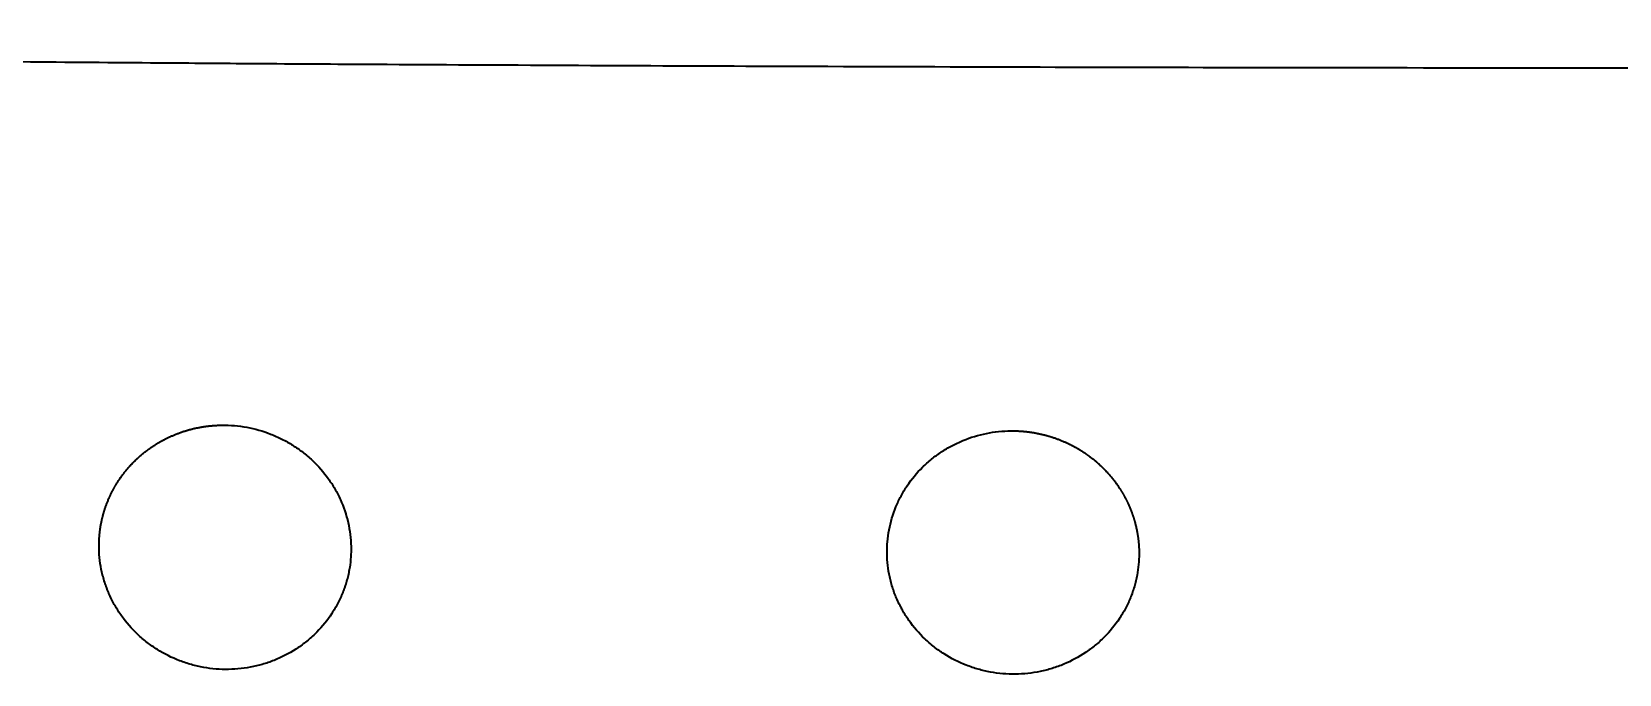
# Model space of a CAD drawing. Header units: millimetres. Extents: x 0 to 2526, y -1017 to 790.
# Drawn here: x 453.2 to 686.2, y 694.7 to 789.1 of the extents above; entities that cross this region are included whole.
import ezdxf

# ---------------------------------------------------------------- set-up
doc = ezdxf.new("R2010")
doc.units = ezdxf.units.MM
doc.layers.add('Blocks', color=7, linetype='Continuous')
doc.layers.add('Blocks$Inner', color=7, linetype='Continuous', lineweight=25, true_color=0x007f00)
doc.layers.add('Blocks$Outline', color=7, linetype='Continuous', lineweight=35, true_color=0xff3f3f)

# ---------------------------------------------------------------- blocks, each defined once
blk = doc.blocks.new('Balcony Dining Bench w Arm Front')
at = {"layer": 'Blocks$Inner'}
for points, knots in [([(176.43, 789.1), (176.47, 789.1), (176.52, 789.1), (176.57, 789.1), (176.94, 789.1), (177.31, 789.1), (177.68, 789.1), (178.38, 789.1), (179.09, 789.09), (179.8, 789.09), (181.14, 789.08), (182.45, 789.07), (183.79, 789.06), (185.06, 789.05), (186.32, 789.03), (187.59, 789.01), (187.91, 789.01), (188.22, 789), (188.53, 789), (188.85, 788.99), (189.16, 788.99), (189.47, 788.98), (190.1, 788.97), (190.73, 788.96), (191.36, 788.95), (192.61, 788.93), (193.87, 788.91), (195.13, 788.89), (197.66, 788.84), (200.18, 788.8), (202.71, 788.75), (207.81, 788.66), (212.9, 788.57), (217.99, 788.48), (228.36, 788.29), (238.72, 788.1), (249.06, 787.91), (259.66, 787.71), (270.25, 787.51), (280.82, 787.31), (291.67, 787.11), (302.5, 786.9), (313.3, 786.7), (324.39, 786.5), (335.46, 786.3), (346.5, 786.1), (354.55, 785.96), (362.7, 785.82), (370.96, 785.68), (372.32, 785.65), (373.68, 785.63), (375.05, 785.61), (375.1, 785.61), (376.24, 785.59), (376.28, 785.59), (376.87, 785.58), (377.45, 785.57), (378.04, 785.56), (378.81, 785.55), (379.59, 785.53), (380.37, 785.52), (380.76, 785.52), (381.16, 785.51), (381.55, 785.5), (383.87, 785.47), (386.19, 785.43), (388.51, 785.39), (393.08, 785.33), (397.64, 785.26), (402.2, 785.2), (406.25, 785.14), (410.41, 785.09), (414.69, 785.04), (420.14, 784.97), (425.78, 784.91), (431.59, 784.85), (444.91, 784.71), (458.49, 784.59), (471.85, 784.49), (476.55, 784.46), (481.17, 784.42), (485.73, 784.39), (491.8, 784.35), (497.76, 784.31), (503.62, 784.28), (521.92, 784.17), (541.36, 784.08), (559.71, 784.01), (561.64, 784), (563.57, 784), (565.5, 783.99), (589.67, 783.9), (613.09, 783.84), (635.75, 783.8), (661.46, 783.76), (687.17, 783.74), (712.85, 783.74), (738.53, 783.74), (764.24, 783.76), (789.95, 783.8), (813.64, 783.84), (836.66, 783.9), (859.02, 783.99), (861.59, 784), (863.91, 784), (865.98, 784.01), (884.02, 784.08), (903.08, 784.17), (921.04, 784.28), (927.37, 784.31), (933.67, 784.35), (939.97, 784.4), (944.33, 784.43), (948.65, 784.46), (952.92, 784.49), (966.33, 784.59), (979.96, 784.71), (993.33, 784.85), (999.49, 784.91), (1005.38, 784.98), (1011, 785.05), (1014.98, 785.09), (1018.92, 785.14), (1022.83, 785.2), (1027.41, 785.26), (1031.99, 785.32), (1036.57, 785.39), (1038.9, 785.43), (1041.23, 785.46), (1043.55, 785.5), (1044.14, 785.51), (1044.73, 785.52), (1045.32, 785.53), (1045.91, 785.54), (1046.49, 785.55), (1047.08, 785.56), (1047.67, 785.57), (1048.25, 785.58), (1048.84, 785.59), (1048.89, 785.59), (1050.02, 785.61), (1050.08, 785.61), (1051.44, 785.63), (1052.8, 785.65), (1054.15, 785.68), (1062.68, 785.82), (1071.03, 785.96), (1079.2, 786.11), (1090.24, 786.31), (1101.31, 786.51), (1112.39, 786.71), (1123.2, 786.91), (1134.03, 787.12), (1144.87, 787.32), (1155.44, 787.52), (1166.03, 787.72), (1176.64, 787.92), (1186.98, 788.11), (1197.33, 788.3), (1207.71, 788.49), (1212.8, 788.58), (1217.89, 788.67), (1222.99, 788.76), (1225.52, 788.8), (1228.04, 788.84), (1230.57, 788.89), (1231.83, 788.91), (1233.08, 788.93), (1234.34, 788.95), (1234.97, 788.96), (1235.6, 788.97), (1236.22, 788.98), (1236.54, 788.99), (1236.85, 789), (1237.17, 789), (1237.48, 789.01), (1237.79, 789.01), (1238.11, 789.01), (1239.38, 789.03), (1240.64, 789.05), (1241.91, 789.06), (1243.24, 789.07), (1244.56, 789.08), (1245.89, 789.09), (1246.61, 789.09), (1247.31, 789.1), (1248.02, 789.1), (1248.39, 789.1), (1248.76, 789.1), (1249.13, 789.1), (1249.18, 789.1), (1249.22, 789.1), (1249.27, 789.1)], [22.92623, 22.92623, 22.92623, 22.92623, 23.068171, 23.068171, 23.068171, 24.181291, 24.181291, 24.181291, 26.304071, 26.304071, 26.304071, 30.293159, 30.293159, 30.293159, 34.108347, 34.108347, 34.108347, 35.052543, 35.052543, 35.052543, 35.998443, 35.998443, 35.998443, 37.891572, 37.891572, 37.891572, 41.685462, 41.685462, 41.685462, 49.303922, 49.303922, 49.303922, 64.664791, 64.664791, 64.664791, 95.892798, 95.892798, 95.892798, 127.813465, 127.813465, 127.813465, 160.438723, 160.438723, 160.438723, 193.773793, 193.773793, 193.773793, 218.326646, 218.326646, 218.326646, 222.428058, 222.428058, 222.428058, 223.673841, 223.673841, 223.673841, 225.450252, 225.450252, 225.450252, 227.80179, 227.80179, 227.80179, 228.993594, 228.993594, 228.993594, 236.013794, 236.013794, 236.013794, 249.824857, 249.824857, 249.824857, 262.404558, 262.404558, 262.404558, 279.411222, 279.411222, 279.411222, 319.83122, 319.83122, 319.83122, 333.736504, 333.736504, 333.736504, 351.660888, 351.660888, 351.660888, 407.79894, 407.79894, 407.79894, 413.586184, 413.586184, 413.586184, 483.855313, 483.855313, 483.855313, 560.959264, 560.959264, 560.959264, 638.06295, 638.06295, 638.06295, 707.146395, 707.146395, 707.146395, 714.1183, 714.1183, 714.1183, 769.220358, 769.220358, 769.220358, 788.178374, 788.178374, 788.178374, 801.157229, 801.157229, 801.157229, 841.729748, 841.729748, 841.729748, 859.5085, 859.5085, 859.5085, 871.424957, 871.424957, 871.424957, 885.2842, 885.2842, 885.2842, 892.328338, 892.328338, 892.328338, 894.111756, 894.111756, 894.111756, 895.883645, 895.883645, 895.883645, 897.666024, 897.666024, 897.666024, 898.912972, 898.912972, 898.912972, 903.0038, 903.0038, 903.0038, 928.14154, 928.14154, 928.14154, 961.47683, 961.47683, 961.47683, 994.102289, 994.102289, 994.102289, 1026.02312, 1026.02312, 1026.02312, 1057.25122, 1057.25122, 1057.25122, 1072.612096, 1072.612096, 1072.612096, 1080.230546, 1080.230546, 1080.230546, 1084.024428, 1084.024428, 1084.024428, 1085.917551, 1085.917551, 1085.917551, 1086.863449, 1086.863449, 1086.863449, 1087.807647, 1087.807647, 1087.807647, 1091.622846, 1091.622846, 1091.622846, 1095.61188, 1095.61188, 1095.61188, 1097.734661, 1097.734661, 1097.734661, 1098.847781, 1098.847781, 1098.847781, 1098.98972, 1098.98972, 1098.98972, 1098.98972]), ([(481.08, 731.32), (481.69, 731.33), (482.3, 731.3), (483.52, 731.2), (484.12, 731.12), (485.91, 730.79), (487.07, 730.46), (488.77, 729.8), (489.33, 729.55), (490.42, 729), (490.95, 728.71), (491.96, 728.06), (492.46, 727.72), (493.41, 726.98), (493.87, 726.59), (495.2, 725.34), (495.99, 724.44), (497.02, 722.99), (497.35, 722.49), (497.95, 721.45), (498.22, 720.91), (498.95, 719.29), (499.33, 718.17), (499.72, 716.45), (499.82, 715.86), (499.97, 714.69), (500.01, 714.1), (500.03, 713.38), (500.03, 713.25), (500.03, 713.12)], [146.093288, 146.093288, 146.093288, 146.093288, 147.919635, 147.919635, 149.745983, 149.745983, 153.398678, 153.398678, 155.225026, 155.225026, 157.051374, 157.051374, 158.877722, 158.877722, 160.704069, 160.704069, 164.356765, 164.356765, 166.183112, 166.183112, 168.00946, 168.00946, 171.662156, 171.662156, 173.488503, 173.488503, 175.314851, 175.314851, 175.727083, 175.727083, 175.727083, 175.727083]), ([(596.9, 730.49), (596.29, 730.49), (595.68, 730.45), (594.47, 730.33), (593.87, 730.23), (592.09, 729.88), (590.95, 729.53), (589.28, 728.84), (588.73, 728.58), (587.67, 728.02), (587.15, 727.71), (586.16, 727.06), (585.69, 726.71), (584.77, 725.96), (584.32, 725.56), (583.05, 724.3), (582.3, 723.39), (581.32, 721.93), (581.02, 721.43), (580.47, 720.39), (580.21, 719.85), (579.54, 718.22), (579.21, 717.1), (578.89, 715.38), (578.8, 714.8), (578.71, 713.71), (578.69, 713.21), (578.69, 712.71)], [205.777, 205.777, 205.777, 205.777, 207.603775, 207.603775, 209.43055, 209.43055, 213.0841, 213.0841, 214.910875, 214.910875, 216.73765, 216.73765, 218.564425, 218.564425, 220.3912, 220.3912, 224.04475, 224.04475, 225.871525, 225.871525, 227.698301, 227.698301, 231.351851, 231.351851, 233.178626, 233.178626, 234.733065, 234.733065, 234.733065, 234.733065]), ([(482.05, 695.46), (480.82, 695.44), (479.6, 695.53), (478.39, 695.75), (477.79, 695.86), (477.19, 695.99), (476.6, 696.16), (476.01, 696.32), (475.42, 696.52), (474.85, 696.74), (473.71, 697.18), (472.62, 697.72), (471.59, 698.37), (471.33, 698.54), (471.08, 698.7), (470.83, 698.88), (470.58, 699.05), (470.33, 699.23), (470.09, 699.42), (469.61, 699.79), (469.15, 700.19), (468.71, 700.6), (467.83, 701.43), (467.04, 702.33), (466.35, 703.3), (466.17, 703.55), (466, 703.8), (465.84, 704.05), (465.68, 704.3), (465.53, 704.56), (465.38, 704.82), (465.08, 705.33), (464.82, 705.85), (464.58, 706.39), (464.33, 706.93), (464.12, 707.48), (463.94, 708.03), (463.84, 708.31), (463.76, 708.59), (463.68, 708.88), (463.6, 709.16), (463.52, 709.45), (463.46, 709.73), (463.2, 710.87), (463.06, 712.02), (463.03, 713.18), (463.03, 713.32), (463.03, 713.45), (463.03, 713.58)], [204.769714, 204.769714, 204.769714, 204.769714, 208.454384, 208.454384, 208.454384, 210.292183, 210.292183, 210.292183, 212.142032, 212.142032, 212.142032, 215.811827, 215.811827, 215.811827, 216.731445, 216.731445, 216.731445, 217.65626, 217.65626, 217.65626, 219.49419, 219.49419, 219.49419, 223.160897, 223.160897, 223.160897, 224.08474, 224.08474, 224.08474, 225.003923, 225.003923, 225.003923, 226.831698, 226.831698, 226.831698, 228.65957, 228.65957, 228.65957, 229.578878, 229.578878, 229.578878, 230.502246, 230.502246, 230.502246, 234.165168, 234.165168, 234.165168, 234.583603, 234.583603, 234.583603, 234.583603]), ([(500.03, 713.12), (500.03, 712.09), (499.94, 711.08), (499.76, 710.07), (499.71, 709.79), (499.65, 709.5), (499.58, 709.22), (499.52, 708.94), (499.44, 708.66), (499.36, 708.38), (499.2, 707.83), (499.02, 707.28), (498.81, 706.75), (498.59, 706.21), (498.35, 705.69), (498.09, 705.18), (497.95, 704.92), (497.81, 704.66), (497.66, 704.41), (497.52, 704.16), (497.36, 703.91), (497.2, 703.66), (496.57, 702.69), (495.83, 701.78), (495.01, 700.94), (494.6, 700.52), (494.16, 700.12), (493.71, 699.74), (493.48, 699.55), (493.24, 699.37), (493.01, 699.19), (492.77, 699.01), (492.53, 698.83), (492.28, 698.67), (491.29, 698), (490.25, 697.43), (489.14, 696.96), (488.59, 696.72), (488.01, 696.51), (487.43, 696.32), (486.86, 696.14), (486.27, 695.99), (485.68, 695.86), (484.48, 695.61), (483.27, 695.48), (482.05, 695.46)], [175.727083, 175.727083, 175.727083, 175.727083, 178.982433, 178.982433, 178.982433, 179.907719, 179.907719, 179.907719, 180.828342, 180.828342, 180.828342, 182.660209, 182.660209, 182.660209, 184.493476, 184.493476, 184.493476, 185.415854, 185.415854, 185.415854, 186.342285, 186.342285, 186.342285, 190.019039, 190.019039, 190.019039, 191.86284, 191.86284, 191.86284, 192.790082, 192.790082, 192.790082, 193.711964, 193.711964, 193.711964, 197.390069, 197.390069, 197.390069, 199.243116, 199.243116, 199.243116, 201.083193, 201.083193, 201.083193, 204.769714, 204.769714, 204.769714, 204.769714]), ([(578.69, 712.71), (578.69, 712.63), (578.69, 712.54), (578.69, 712.46), (578.71, 711.31), (578.84, 710.16), (579.09, 709.03), (579.15, 708.75), (579.22, 708.46), (579.3, 708.18), (579.37, 707.9), (579.46, 707.62), (579.55, 707.34), (579.73, 706.79), (579.93, 706.25), (580.17, 705.71), (580.3, 705.41), (580.44, 705.11), (580.6, 704.82)], [234.733065, 234.733065, 234.733065, 234.733065, 235.006178, 235.006178, 235.006178, 238.67792, 238.67792, 238.67792, 239.603391, 239.603391, 239.603391, 240.524346, 240.524346, 240.524346, 242.355755, 242.355755, 242.355755, 243.396788, 243.396788, 243.396788, 243.396788]), ([(597.52, 694.76), (598.75, 694.77), (599.96, 694.9), (601.16, 695.15), (601.76, 695.27), (602.35, 695.42), (602.93, 695.6), (603.51, 695.78), (604.09, 695.99), (604.65, 696.22), (605.76, 696.69), (606.82, 697.26), (607.81, 697.92), (608.06, 698.09), (608.3, 698.26), (608.54, 698.44), (608.78, 698.62), (609.02, 698.81), (609.25, 699), (609.71, 699.37), (610.15, 699.77), (610.57, 700.19), (611.4, 701.03), (612.14, 701.93), (612.79, 702.91), (612.95, 703.15), (613.11, 703.4), (613.26, 703.65), (613.41, 703.9), (613.55, 704.15), (613.68, 704.41), (613.95, 704.92), (614.2, 705.45), (614.42, 705.98), (614.63, 706.51), (614.82, 707.05), (614.99, 707.61), (615.07, 707.88), (615.14, 708.16), (615.21, 708.44), (615.28, 708.72), (615.34, 709.01), (615.39, 709.29), (615.59, 710.34), (615.69, 711.39), (615.69, 712.46)], [147.072146, 147.072146, 147.072146, 147.072146, 150.759251, 150.759251, 150.759251, 152.599626, 152.599626, 152.599626, 154.452908, 154.452908, 154.452908, 158.13201, 158.13201, 158.13201, 159.054417, 159.054417, 159.054417, 159.982159, 159.982159, 159.982159, 161.826548, 161.826548, 161.826548, 165.506801, 165.506801, 165.506801, 166.434226, 166.434226, 166.434226, 167.357253, 167.357253, 167.357253, 169.192549, 169.192549, 169.192549, 171.0274, 171.0274, 171.0274, 171.949869, 171.949869, 171.949869, 172.876639, 172.876639, 172.876639, 176.285769, 176.285769, 176.285769, 176.285769]), ([(580.63, 704.74), (580.74, 704.54), (580.84, 704.34), (580.95, 704.15), (581.1, 703.89), (581.25, 703.64), (581.41, 703.39), (581.57, 703.14), (581.73, 702.89), (581.9, 702.64), (582.59, 701.67), (583.36, 700.78), (584.23, 699.95), (584.66, 699.53), (585.12, 699.14), (585.59, 698.77), (585.83, 698.58), (586.08, 698.4), (586.33, 698.22), (586.57, 698.05), (586.83, 697.88), (587.08, 697.72), (588.11, 697.07), (589.18, 696.52), (590.32, 696.07), (590.89, 695.85), (591.48, 695.65), (592.07, 695.48), (592.66, 695.32), (593.26, 695.18), (593.86, 695.07), (595.07, 694.85), (596.29, 694.74), (597.52, 694.76)], [126.111237, 126.111237, 126.111237, 126.111237, 126.819056, 126.819056, 126.819056, 127.740153, 127.740153, 127.740153, 128.66562, 128.66562, 128.66562, 132.337566, 132.337566, 132.337566, 134.177926, 134.177926, 134.177926, 135.103783, 135.103783, 135.103783, 136.024312, 136.024312, 136.024312, 139.696961, 139.696961, 139.696961, 141.547893, 141.547893, 141.547893, 143.386488, 143.386488, 143.386488, 147.072146, 147.072146, 147.072146, 147.072146])]:
    blk.add_open_spline(points, degree=3, knots=knots, dxfattribs=at)
for points, weights, knots in [([(463.03, 713.58), (463.03, 714.03), (463.05, 714.49), (463.11, 715.24), (463.14, 715.53), (463.21, 716.12), (463.26, 716.41), (463.52, 717.85), (463.84, 718.98), (464.5, 720.61), (464.75, 721.15), (465.29, 722.2), (465.59, 722.71), (466.56, 724.17), (467.3, 725.09), (468.56, 726.35), (469, 726.76), (469.92, 727.51), (470.39, 727.86), (471.37, 728.52), (471.88, 728.83), (472.94, 729.39), (473.48, 729.65), (475.15, 730.34), (476.29, 730.7), (478.06, 731.06), (478.65, 731.15), (479.87, 731.28), (480.47, 731.31), (481.08, 731.32)], [1.00000012122, 1.00000012147, 1.00000012173, 1.00000012217, 1.00000012235, 1.00000012271, 1.0000001229, 1.00000012384, 1.00000012465, 1.00000012596, 1.00000012642, 1.00000012734, 1.00000012781, 1.00000012925, 1.00000013024, 1.00000013177, 1.00000013229, 1.00000013331, 1.00000013382, 1.00000013483, 1.00000013534, 1.00000013634, 1.00000013684, 1.00000013831, 1.00000013923, 1.00000014054, 1.00000014096, 1.00000014177, 1.00000014215, 1.00000014251], [234.583603, 234.583603, 234.583603, 234.583603, 235.991949, 235.991949, 236.905056, 236.905056, 237.818164, 237.818164, 241.470594, 241.470594, 243.296809, 243.296809, 245.123023, 245.123023, 248.775453, 248.775453, 250.601668, 250.601668, 252.427883, 252.427883, 254.254098, 254.254098, 256.080313, 256.080313, 259.732743, 259.732743, 261.558957, 261.558957, 263.385173, 263.385173, 263.385173, 263.385173]), ([(615.69, 712.46), (615.69, 712.54), (615.69, 712.63), (615.68, 713.3), (615.64, 713.88), (615.54, 714.76), (615.5, 715.05), (615.4, 715.63), (615.34, 715.92), (615.03, 717.35), (614.66, 718.46), (614.07, 719.81), (613.94, 720.08), (613.67, 720.61), (613.53, 720.87), (613.09, 721.65), (612.77, 722.15), (611.75, 723.6), (610.97, 724.5), (609.65, 725.74), (609.2, 726.14), (608.25, 726.87), (607.76, 727.22), (606.75, 727.86), (606.22, 728.16), (605.14, 728.7), (604.58, 728.96), (602.89, 729.62), (601.73, 729.95), (599.94, 730.28), (599.34, 730.36), (598.12, 730.47), (597.51, 730.5), (596.9, 730.49)], [0.999999981519, 0.99999998151, 0.9999999815, 0.999999981423, 0.999999981356, 0.999999981256, 0.999999981223, 0.999999981157, 0.999999981125, 0.999999980964, 0.999999980842, 0.999999980698, 0.999999980669, 0.999999980613, 0.999999980586, 0.999999980505, 0.999999980455, 0.999999980311, 0.999999980226, 0.999999980118, 0.999999980086, 0.999999980028, 0.999999980003, 0.999999979961, 0.999999979944, 0.999999979918, 0.999999979909, 0.999999979894, 0.9999999799, 0.999999979935, 0.999999979951, 0.999999979991, 0.999999980015, 0.999999980042], [176.285769, 176.285769, 176.285769, 176.285769, 176.550307, 176.550307, 178.376975, 178.376975, 179.290309, 179.290309, 180.203643, 180.203643, 183.85698, 183.85698, 184.770314, 184.770314, 185.683648, 185.683648, 187.510317, 187.510317, 191.163653, 191.163653, 192.990322, 192.990322, 194.81699, 194.81699, 196.643658, 196.643658, 198.470327, 198.470327, 202.123663, 202.123663, 203.950331, 203.950331, 205.777, 205.777, 205.777, 205.777])]:
    blk.add_rational_spline(points, weights, degree=3, knots=knots, dxfattribs=at)
at = {"layer": 'Blocks$Outline'}
for points, knots in [([(1249.27, 789.1), (1249.22, 789.1), (1249.18, 789.1), (1249.13, 789.1), (1248.76, 789.1), (1248.39, 789.1), (1248.02, 789.1), (1247.31, 789.1), (1246.61, 789.09), (1245.89, 789.09), (1244.56, 789.08), (1243.24, 789.07), (1241.91, 789.06), (1240.64, 789.05), (1239.38, 789.03), (1238.11, 789.01), (1237.79, 789.01), (1237.48, 789.01), (1237.17, 789), (1236.85, 789), (1236.54, 788.99), (1236.22, 788.98), (1235.6, 788.97), (1234.97, 788.96), (1234.34, 788.95), (1233.08, 788.93), (1231.83, 788.91), (1230.57, 788.89), (1228.04, 788.84), (1225.52, 788.8), (1222.99, 788.76), (1217.89, 788.67), (1212.8, 788.58), (1207.71, 788.49), (1197.33, 788.3), (1186.98, 788.11), (1176.64, 787.92), (1166.03, 787.72), (1155.44, 787.52), (1144.87, 787.32), (1134.03, 787.12), (1123.2, 786.91), (1112.39, 786.71), (1101.31, 786.51), (1090.24, 786.31), (1079.2, 786.11), (1071.03, 785.96), (1062.68, 785.82), (1054.15, 785.68), (1052.8, 785.65), (1051.44, 785.63), (1050.08, 785.61), (1050.02, 785.61), (1048.89, 785.59), (1048.84, 785.59), (1048.25, 785.58), (1047.67, 785.57), (1047.08, 785.56), (1046.49, 785.55), (1045.91, 785.54), (1045.32, 785.53), (1044.73, 785.52), (1044.14, 785.51), (1043.55, 785.5), (1041.23, 785.46), (1038.9, 785.43), (1036.57, 785.39), (1031.99, 785.32), (1027.41, 785.26), (1022.83, 785.2), (1018.92, 785.14), (1014.98, 785.09), (1011, 785.05), (1005.38, 784.98), (999.49, 784.91), (993.33, 784.85), (979.96, 784.71), (966.33, 784.59), (952.92, 784.49), (948.65, 784.46), (944.33, 784.43), (939.97, 784.4), (933.67, 784.35), (927.37, 784.31), (921.04, 784.28), (903.08, 784.17), (884.02, 784.08), (865.98, 784.01), (863.91, 784), (861.59, 784), (859.02, 783.99), (836.66, 783.9), (813.64, 783.84), (789.95, 783.8), (764.24, 783.76), (738.53, 783.74), (712.85, 783.74), (687.17, 783.74), (661.46, 783.76), (635.75, 783.8), (613.09, 783.84), (589.67, 783.9), (565.5, 783.99), (563.57, 784), (561.64, 784), (559.71, 784.01), (541.36, 784.08), (521.92, 784.17), (503.62, 784.28), (497.76, 784.31), (491.8, 784.35), (485.73, 784.39), (481.17, 784.42), (476.55, 784.46), (471.85, 784.49), (458.49, 784.59), (444.91, 784.71), (431.59, 784.85), (425.78, 784.91), (420.14, 784.97), (414.69, 785.04), (410.41, 785.09), (406.25, 785.14), (402.2, 785.2), (397.64, 785.26), (393.08, 785.33), (388.51, 785.39), (386.19, 785.43), (383.87, 785.47), (381.55, 785.5), (381.16, 785.51), (380.76, 785.52), (380.37, 785.52), (379.59, 785.53), (378.81, 785.55), (378.04, 785.56), (377.45, 785.57), (376.87, 785.58), (376.28, 785.59), (376.24, 785.59), (375.1, 785.61), (375.05, 785.61), (373.68, 785.63), (372.32, 785.65), (370.96, 785.68), (362.7, 785.82), (354.55, 785.96), (346.5, 786.1), (335.46, 786.3), (324.39, 786.5), (313.3, 786.7), (302.5, 786.9), (291.67, 787.11), (280.82, 787.31), (270.25, 787.51), (259.66, 787.71), (249.06, 787.91), (238.72, 788.1), (228.36, 788.29), (217.99, 788.48), (212.9, 788.57), (207.81, 788.66), (202.71, 788.75), (200.18, 788.8), (197.66, 788.84), (195.13, 788.89), (193.87, 788.91), (192.61, 788.93), (191.36, 788.95), (190.73, 788.96), (190.1, 788.97), (189.47, 788.98), (189.16, 788.99), (188.85, 788.99), (188.53, 789), (188.22, 789), (187.91, 789.01), (187.59, 789.01), (186.32, 789.03), (185.06, 789.05), (183.79, 789.06), (182.45, 789.07), (181.14, 789.08), (179.8, 789.09), (179.09, 789.09), (178.38, 789.1), (177.68, 789.1), (177.31, 789.1), (176.94, 789.1), (176.57, 789.1), (176.52, 789.1), (176.47, 789.1), (176.43, 789.1)], [-1098.98972, -1098.98972, -1098.98972, -1098.98972, -1098.847781, -1098.847781, -1098.847781, -1097.734661, -1097.734661, -1097.734661, -1095.61188, -1095.61188, -1095.61188, -1091.622846, -1091.622846, -1091.622846, -1087.807647, -1087.807647, -1087.807647, -1086.863449, -1086.863449, -1086.863449, -1085.917551, -1085.917551, -1085.917551, -1084.024428, -1084.024428, -1084.024428, -1080.230546, -1080.230546, -1080.230546, -1072.612096, -1072.612096, -1072.612096, -1057.25122, -1057.25122, -1057.25122, -1026.02312, -1026.02312, -1026.02312, -994.102289, -994.102289, -994.102289, -961.47683, -961.47683, -961.47683, -928.14154, -928.14154, -928.14154, -903.0038, -903.0038, -903.0038, -898.912972, -898.912972, -898.912972, -897.666024, -897.666024, -897.666024, -895.883645, -895.883645, -895.883645, -894.111756, -894.111756, -894.111756, -892.328338, -892.328338, -892.328338, -885.2842, -885.2842, -885.2842, -871.424957, -871.424957, -871.424957, -859.5085, -859.5085, -859.5085, -841.729748, -841.729748, -841.729748, -801.157229, -801.157229, -801.157229, -788.178374, -788.178374, -788.178374, -769.220358, -769.220358, -769.220358, -714.1183, -714.1183, -714.1183, -707.146395, -707.146395, -707.146395, -638.06295, -638.06295, -638.06295, -560.959264, -560.959264, -560.959264, -483.855313, -483.855313, -483.855313, -413.586184, -413.586184, -413.586184, -407.79894, -407.79894, -407.79894, -351.660888, -351.660888, -351.660888, -333.736504, -333.736504, -333.736504, -319.83122, -319.83122, -319.83122, -279.411222, -279.411222, -279.411222, -262.404558, -262.404558, -262.404558, -249.824857, -249.824857, -249.824857, -236.013794, -236.013794, -236.013794, -228.993594, -228.993594, -228.993594, -227.80179, -227.80179, -227.80179, -225.450252, -225.450252, -225.450252, -223.673841, -223.673841, -223.673841, -222.428058, -222.428058, -222.428058, -218.326646, -218.326646, -218.326646, -193.773793, -193.773793, -193.773793, -160.438723, -160.438723, -160.438723, -127.813465, -127.813465, -127.813465, -95.892798, -95.892798, -95.892798, -64.664791, -64.664791, -64.664791, -49.303922, -49.303922, -49.303922, -41.685462, -41.685462, -41.685462, -37.891572, -37.891572, -37.891572, -35.998443, -35.998443, -35.998443, -35.052543, -35.052543, -35.052543, -34.108347, -34.108347, -34.108347, -30.293159, -30.293159, -30.293159, -26.304071, -26.304071, -26.304071, -24.181291, -24.181291, -24.181291, -23.068171, -23.068171, -23.068171, -22.92623, -22.92623, -22.92623, -22.92623]), ([(481.08, 731.32), (481.69, 731.33), (482.3, 731.3), (483.52, 731.2), (484.12, 731.12), (485.91, 730.79), (487.07, 730.46), (488.77, 729.8), (489.33, 729.55), (490.42, 729), (490.95, 728.71), (491.96, 728.06), (492.46, 727.72), (493.41, 726.98), (493.87, 726.59), (495.2, 725.34), (495.99, 724.44), (497.02, 722.99), (497.35, 722.49), (497.95, 721.45), (498.22, 720.91), (498.95, 719.29), (499.33, 718.17), (499.72, 716.45), (499.82, 715.86), (499.97, 714.69), (500.01, 714.1), (500.03, 713.38), (500.03, 713.25), (500.03, 713.12)], [146.093288, 146.093288, 146.093288, 146.093288, 147.919635, 147.919635, 149.745983, 149.745983, 153.398678, 153.398678, 155.225026, 155.225026, 157.051374, 157.051374, 158.877722, 158.877722, 160.704069, 160.704069, 164.356765, 164.356765, 166.183112, 166.183112, 168.00946, 168.00946, 171.662156, 171.662156, 173.488503, 173.488503, 175.314851, 175.314851, 175.727083, 175.727083, 175.727083, 175.727083]), ([(578.69, 712.71), (578.69, 713.21), (578.71, 713.71), (578.8, 714.8), (578.89, 715.38), (579.21, 717.1), (579.54, 718.22), (580.21, 719.85), (580.47, 720.39), (581.02, 721.43), (581.32, 721.93), (582.3, 723.39), (583.05, 724.3), (584.32, 725.56), (584.77, 725.96), (585.69, 726.71), (586.16, 727.06), (587.15, 727.71), (587.67, 728.02), (588.73, 728.58), (589.28, 728.84), (590.95, 729.53), (592.09, 729.88), (593.87, 730.23), (594.47, 730.33), (595.68, 730.45), (596.29, 730.49), (596.9, 730.49)], [-234.733065, -234.733065, -234.733065, -234.733065, -233.178626, -233.178626, -231.351851, -231.351851, -227.698301, -227.698301, -225.871525, -225.871525, -224.04475, -224.04475, -220.3912, -220.3912, -218.564425, -218.564425, -216.73765, -216.73765, -214.910875, -214.910875, -213.0841, -213.0841, -209.43055, -209.43055, -207.603775, -207.603775, -205.777, -205.777, -205.777, -205.777]), ([(482.05, 695.46), (480.82, 695.44), (479.6, 695.53), (478.39, 695.75), (477.79, 695.86), (477.19, 695.99), (476.6, 696.16), (476.01, 696.32), (475.42, 696.52), (474.85, 696.74), (473.71, 697.18), (472.62, 697.72), (471.59, 698.37), (471.33, 698.54), (471.08, 698.7), (470.83, 698.88), (470.58, 699.05), (470.33, 699.23), (470.09, 699.42), (469.61, 699.79), (469.15, 700.19), (468.71, 700.6), (467.83, 701.43), (467.04, 702.33), (466.35, 703.3), (466.17, 703.55), (466, 703.8), (465.84, 704.05), (465.68, 704.3), (465.53, 704.56), (465.38, 704.82), (465.08, 705.33), (464.82, 705.85), (464.58, 706.39), (464.33, 706.93), (464.12, 707.48), (463.94, 708.03), (463.84, 708.31), (463.76, 708.59), (463.68, 708.88), (463.6, 709.16), (463.52, 709.45), (463.46, 709.73), (463.2, 710.87), (463.06, 712.02), (463.03, 713.18), (463.03, 713.32), (463.03, 713.45), (463.03, 713.58)], [204.769714, 204.769714, 204.769714, 204.769714, 208.454384, 208.454384, 208.454384, 210.292183, 210.292183, 210.292183, 212.142032, 212.142032, 212.142032, 215.811827, 215.811827, 215.811827, 216.731445, 216.731445, 216.731445, 217.65626, 217.65626, 217.65626, 219.49419, 219.49419, 219.49419, 223.160897, 223.160897, 223.160897, 224.08474, 224.08474, 224.08474, 225.003923, 225.003923, 225.003923, 226.831698, 226.831698, 226.831698, 228.65957, 228.65957, 228.65957, 229.578878, 229.578878, 229.578878, 230.502246, 230.502246, 230.502246, 234.165168, 234.165168, 234.165168, 234.583603, 234.583603, 234.583603, 234.583603]), ([(500.03, 713.12), (500.03, 712.09), (499.94, 711.08), (499.76, 710.07), (499.71, 709.79), (499.65, 709.5), (499.58, 709.22), (499.52, 708.94), (499.44, 708.66), (499.36, 708.38), (499.2, 707.83), (499.02, 707.28), (498.81, 706.75), (498.59, 706.21), (498.35, 705.69), (498.09, 705.18), (497.95, 704.92), (497.81, 704.66), (497.66, 704.41), (497.52, 704.16), (497.36, 703.91), (497.2, 703.66), (496.57, 702.69), (495.83, 701.78), (495.01, 700.94), (494.6, 700.52), (494.16, 700.12), (493.71, 699.74), (493.48, 699.55), (493.24, 699.37), (493.01, 699.19), (492.77, 699.01), (492.53, 698.83), (492.28, 698.67), (491.29, 698), (490.25, 697.43), (489.14, 696.96), (488.59, 696.72), (488.01, 696.51), (487.43, 696.32), (486.86, 696.14), (486.27, 695.99), (485.68, 695.86), (484.48, 695.61), (483.27, 695.48), (482.05, 695.46)], [175.727083, 175.727083, 175.727083, 175.727083, 178.982433, 178.982433, 178.982433, 179.907719, 179.907719, 179.907719, 180.828342, 180.828342, 180.828342, 182.660209, 182.660209, 182.660209, 184.493476, 184.493476, 184.493476, 185.415854, 185.415854, 185.415854, 186.342285, 186.342285, 186.342285, 190.019039, 190.019039, 190.019039, 191.86284, 191.86284, 191.86284, 192.790082, 192.790082, 192.790082, 193.711964, 193.711964, 193.711964, 197.390069, 197.390069, 197.390069, 199.243116, 199.243116, 199.243116, 201.083193, 201.083193, 201.083193, 204.769714, 204.769714, 204.769714, 204.769714]), ([(580.6, 704.82), (580.44, 705.11), (580.3, 705.41), (580.17, 705.71), (579.93, 706.25), (579.73, 706.79), (579.55, 707.34), (579.46, 707.62), (579.37, 707.9), (579.3, 708.18), (579.22, 708.46), (579.15, 708.75), (579.09, 709.03), (578.84, 710.16), (578.71, 711.31), (578.69, 712.46), (578.69, 712.54), (578.69, 712.63), (578.69, 712.71)], [-243.396788, -243.396788, -243.396788, -243.396788, -242.355755, -242.355755, -242.355755, -240.524346, -240.524346, -240.524346, -239.603391, -239.603391, -239.603391, -238.67792, -238.67792, -238.67792, -235.006178, -235.006178, -235.006178, -234.733065, -234.733065, -234.733065, -234.733065]), ([(615.69, 712.46), (615.69, 711.39), (615.59, 710.34), (615.39, 709.29), (615.34, 709.01), (615.28, 708.72), (615.21, 708.44), (615.14, 708.16), (615.07, 707.88), (614.99, 707.61), (614.82, 707.05), (614.63, 706.51), (614.42, 705.98), (614.2, 705.45), (613.95, 704.92), (613.68, 704.41), (613.55, 704.15), (613.41, 703.9), (613.26, 703.65), (613.11, 703.4), (612.95, 703.15), (612.79, 702.91), (612.14, 701.93), (611.4, 701.03), (610.57, 700.19), (610.15, 699.77), (609.71, 699.37), (609.25, 699), (609.02, 698.81), (608.78, 698.62), (608.54, 698.44), (608.3, 698.26), (608.06, 698.09), (607.81, 697.92), (606.82, 697.26), (605.76, 696.69), (604.65, 696.22), (604.09, 695.99), (603.51, 695.78), (602.93, 695.6), (602.35, 695.42), (601.76, 695.27), (601.16, 695.15), (599.96, 694.9), (598.75, 694.77), (597.52, 694.76)], [-176.285769, -176.285769, -176.285769, -176.285769, -172.876639, -172.876639, -172.876639, -171.949869, -171.949869, -171.949869, -171.0274, -171.0274, -171.0274, -169.192549, -169.192549, -169.192549, -167.357253, -167.357253, -167.357253, -166.434226, -166.434226, -166.434226, -165.506801, -165.506801, -165.506801, -161.826548, -161.826548, -161.826548, -159.982159, -159.982159, -159.982159, -159.054417, -159.054417, -159.054417, -158.13201, -158.13201, -158.13201, -154.452908, -154.452908, -154.452908, -152.599626, -152.599626, -152.599626, -150.759251, -150.759251, -150.759251, -147.072146, -147.072146, -147.072146, -147.072146]), ([(597.52, 694.76), (596.29, 694.74), (595.07, 694.85), (593.86, 695.07), (593.26, 695.18), (592.66, 695.32), (592.07, 695.48), (591.48, 695.65), (590.89, 695.85), (590.32, 696.07), (589.18, 696.52), (588.11, 697.07), (587.08, 697.72), (586.83, 697.88), (586.57, 698.05), (586.33, 698.22), (586.08, 698.4), (585.83, 698.58), (585.59, 698.77), (585.12, 699.14), (584.66, 699.53), (584.23, 699.95), (583.36, 700.78), (582.59, 701.67), (581.9, 702.64), (581.73, 702.89), (581.57, 703.14), (581.41, 703.39), (581.25, 703.64), (581.1, 703.89), (580.95, 704.15), (580.84, 704.34), (580.74, 704.54), (580.63, 704.74)], [-147.072146, -147.072146, -147.072146, -147.072146, -143.386488, -143.386488, -143.386488, -141.547893, -141.547893, -141.547893, -139.696961, -139.696961, -139.696961, -136.024312, -136.024312, -136.024312, -135.103783, -135.103783, -135.103783, -134.177926, -134.177926, -134.177926, -132.337566, -132.337566, -132.337566, -128.66562, -128.66562, -128.66562, -127.740153, -127.740153, -127.740153, -126.819056, -126.819056, -126.819056, -126.111237, -126.111237, -126.111237, -126.111237])]:
    blk.add_open_spline(points, degree=3, knots=knots, dxfattribs=at)
for points, weights, knots in [([(463.03, 713.58), (463.03, 714.03), (463.05, 714.49), (463.11, 715.24), (463.14, 715.53), (463.21, 716.12), (463.26, 716.41), (463.52, 717.85), (463.84, 718.98), (464.5, 720.61), (464.75, 721.15), (465.29, 722.2), (465.59, 722.71), (466.56, 724.17), (467.3, 725.09), (468.56, 726.35), (469, 726.76), (469.92, 727.51), (470.39, 727.86), (471.37, 728.52), (471.88, 728.83), (472.94, 729.39), (473.48, 729.65), (475.15, 730.34), (476.29, 730.7), (478.06, 731.06), (478.65, 731.15), (479.87, 731.28), (480.47, 731.31), (481.08, 731.32)], [1.00000012122, 1.00000012147, 1.00000012173, 1.00000012217, 1.00000012235, 1.00000012271, 1.0000001229, 1.00000012384, 1.00000012465, 1.00000012596, 1.00000012642, 1.00000012734, 1.00000012781, 1.00000012925, 1.00000013024, 1.00000013177, 1.00000013229, 1.00000013331, 1.00000013382, 1.00000013483, 1.00000013534, 1.00000013634, 1.00000013684, 1.00000013831, 1.00000013923, 1.00000014054, 1.00000014096, 1.00000014177, 1.00000014215, 1.00000014251], [234.583603, 234.583603, 234.583603, 234.583603, 235.991949, 235.991949, 236.905056, 236.905056, 237.818164, 237.818164, 241.470594, 241.470594, 243.296809, 243.296809, 245.123023, 245.123023, 248.775453, 248.775453, 250.601668, 250.601668, 252.427883, 252.427883, 254.254098, 254.254098, 256.080313, 256.080313, 259.732743, 259.732743, 261.558957, 261.558957, 263.385173, 263.385173, 263.385173, 263.385173]), ([(596.9, 730.49), (597.51, 730.5), (598.12, 730.47), (599.34, 730.36), (599.94, 730.28), (601.73, 729.95), (602.89, 729.62), (604.58, 728.96), (605.14, 728.7), (606.22, 728.16), (606.75, 727.86), (607.76, 727.22), (608.25, 726.87), (609.2, 726.14), (609.65, 725.74), (610.97, 724.5), (611.75, 723.6), (612.77, 722.15), (613.09, 721.65), (613.53, 720.87), (613.67, 720.61), (613.94, 720.08), (614.07, 719.81), (614.66, 718.46), (615.03, 717.35), (615.34, 715.92), (615.4, 715.63), (615.5, 715.05), (615.54, 714.76), (615.64, 713.88), (615.68, 713.3), (615.69, 712.63), (615.69, 712.54), (615.69, 712.46)], [0.999999980042, 0.999999980015, 0.999999979991, 0.999999979951, 0.999999979935, 0.9999999799, 0.999999979894, 0.999999979909, 0.999999979918, 0.999999979944, 0.999999979961, 0.999999980003, 0.999999980028, 0.999999980086, 0.999999980118, 0.999999980226, 0.999999980311, 0.999999980455, 0.999999980505, 0.999999980586, 0.999999980613, 0.999999980669, 0.999999980698, 0.999999980842, 0.999999980964, 0.999999981125, 0.999999981157, 0.999999981223, 0.999999981256, 0.999999981356, 0.999999981423, 0.9999999815, 0.99999998151, 0.999999981519], [-205.777, -205.777, -205.777, -205.777, -203.950331, -203.950331, -202.123663, -202.123663, -198.470327, -198.470327, -196.643658, -196.643658, -194.81699, -194.81699, -192.990322, -192.990322, -191.163653, -191.163653, -187.510317, -187.510317, -185.683648, -185.683648, -184.770314, -184.770314, -183.85698, -183.85698, -180.203643, -180.203643, -179.290309, -179.290309, -178.376975, -178.376975, -176.550307, -176.550307, -176.285769, -176.285769, -176.285769, -176.285769])]:
    blk.add_rational_spline(points, weights, degree=3, knots=knots, dxfattribs=at)
blk.add_open_spline([(580.63, 704.74), (580.6, 704.82)], degree=1, dxfattribs=at)

msp = doc.modelspace()

# ---------------------------------------------------------------- block references
at = {"layer": 'Blocks'}
msp.add_blockref('Balcony Dining Bench w Arm Front', (0, 0), dxfattribs=at)

doc.saveas('drawing.dxf')
